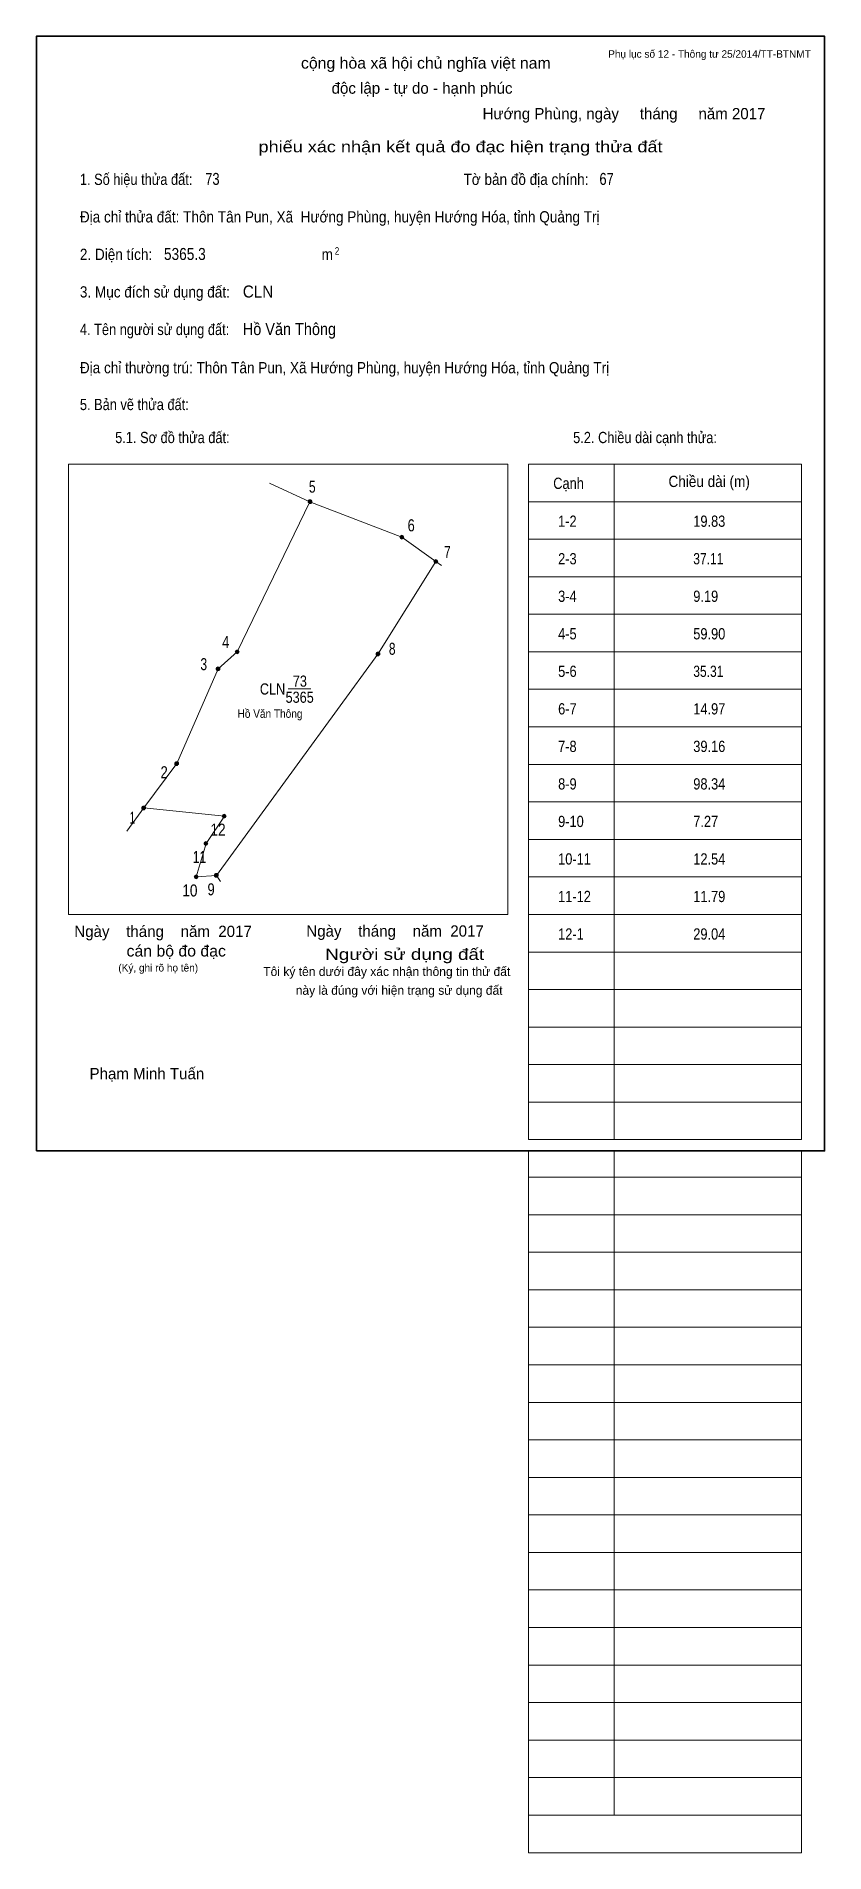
# Model space of a CAD drawing. Header units: centimetres. Extents: x 0 to 21, y -18.7 to 29.7.
import ezdxf
from ezdxf.enums import TextEntityAlignment as Align

# ---------------------------------------------------------------- set-up
doc = ezdxf.new("R2010")
doc.units = ezdxf.units.CM
doc.header["$LTSCALE"] = 0.12
for name, color, linetype in [('2', 7, 'Continuous'), ('3', 7, 'Continuous'), ('30', 7, 'Continuous'), ('34', 7, 'Continuous'), ('4', 7, 'Continuous'), ('5', 7, 'Continuous')]:
    doc.layers.add(name, color=color, linetype=linetype)
for name, color, linetype, lineweight in [('32', 7, 'Continuous', 13), ('6', 7, 'Continuous', 13), ('63', 7, 'Continuous', 13), ('7', 7, 'Continuous', 13)]:
    doc.layers.add(name, color=color, linetype=linetype, lineweight=lineweight)

msp = doc.modelspace()

# ---------------------------------------------------------------- hatches: boundary and pattern name
at = {"layer": '32'}
for points in [[(7.3414, 17.3004, 1), (7.2414, 17.3004, 1)], [(9.7877, 16.355, 1), (9.6877, 16.355, 1)], [(10.6916, 15.7081, 1), (10.5916, 15.7081, 1)], [(5.4008, 13.2974, 1), (5.3008, 13.2974, 1)], [(9.1505, 13.2417, 1), (9.0505, 13.2417, 1)], [(4.8884, 12.8466, 1), (4.7884, 12.8466, 1)], [(3.787, 10.3201, 1), (3.687, 10.3201, 1)], [(2.9084, 9.1377, 1), (2.8084, 9.1377, 1)], [(5.054, 8.9216, 1), (4.954, 8.9216, 1)], [(4.5675, 8.1938, 1), (4.4675, 8.1938, 1)], [(4.3054, 7.3004, 1), (4.2054, 7.3004, 1)], [(4.8438, 7.3434, 1), (4.7438, 7.3434, 1)]]:
    msp.add_hatch(color=256, dxfattribs=at).paths.add_polyline_path(points)

# ---------------------------------------------------------------- linework, layer by layer
for centre in [(7.2914, 17.3004), (9.7377, 16.355), (10.6416, 15.7081), (5.3508, 13.2974), (9.1005, 13.2417), (4.8384, 12.8466), (3.737, 10.3201), (2.8584, 9.1377), (5.004, 8.9216), (4.5175, 8.1938), (4.2554, 7.3004), (4.7938, 7.3434)]:
    msp.add_circle(centre, 0.05, dxfattribs=at)
at = {"layer": '6'}
for p, q in [((7.29, 17.3), (6.21, 17.79)), ((10.64, 15.71), (10.79, 15.6)), ((2.86, 9.14), (2.41, 8.52)), ((4.8, 7.34), (4.91, 7.18))]:
    msp.add_line(p, q, dxfattribs=at)
for points in [[(2.86, 9.14), (3.74, 10.32), (4.84, 12.85), (5.35, 13.3), (7.29, 17.3)], [(7.29, 17.3), (9.74, 16.35), (10.64, 15.71)], [(10.64, 15.71), (9.1, 13.24), (4.8, 7.34)], [(4.8, 7.34), (4.26, 7.3), (4.52, 8.19), (5.01, 8.92), (2.86, 9.14)]]:
    msp.add_lwpolyline(points, dxfattribs=at)
at = {"layer": '63'}
for p, q in [((0.86, 18.3), (12.56, 18.3)), ((0.86, 6.3), (0.86, 18.3)), ((12.56, 6.3), (12.56, 18.3)), ((13.11, 18.3), (20.38, 18.3)), ((13.11, 0.3), (13.11, 18.3)), ((15.39, 0.3), (15.39, 18.3)), ((20.38, 0.3), (20.38, 18.3)), ((13.11, 17.3), (20.38, 17.3)), ((13.11, 16.3), (20.38, 16.3)), ((13.11, 15.3), (20.38, 15.3)), ((13.11, 14.3), (20.38, 14.3)), ((13.11, 13.3), (20.38, 13.3)), ((13.11, 12.3), (20.38, 12.3)), ((13.11, 11.3), (20.38, 11.3)), ((13.11, 10.3), (20.38, 10.3)), ((13.11, 9.3), (20.38, 9.3)), ((13.11, 8.3), (20.38, 8.3)), ((13.11, 7.3), (20.38, 7.3)), ((0.86, 6.3), (12.56, 6.3)), ((13.11, 6.3), (20.38, 6.3)), ((13.11, 5.3), (20.38, 5.3)), ((13.11, 4.3), (20.38, 4.3)), ((13.11, 3.3), (20.38, 3.3)), ((13.11, 2.3), (20.38, 2.3)), ((13.11, 1.3), (20.38, 1.3)), ((13.11, 0.3), (20.38, 0.3)), ((13.11, -18.7), (13.11, 0)), ((15.39, -17.7), (15.39, 0)), ((20.38, -18.7), (20.38, 0)), ((13.11, -0.7), (20.38, -0.7)), ((13.11, -0.7), (20.38, -0.7)), ((13.11, -1.7), (20.38, -1.7)), ((13.11, -2.7), (20.38, -2.7)), ((13.11, -3.7), (20.38, -3.7)), ((13.11, -4.7), (20.38, -4.7)), ((13.11, -5.7), (20.38, -5.7)), ((13.11, -6.7), (20.38, -6.7)), ((13.11, -7.7), (20.38, -7.7)), ((13.11, -8.7), (20.38, -8.7)), ((13.11, -9.7), (20.38, -9.7)), ((13.11, -10.7), (20.38, -10.7)), ((13.11, -11.7), (20.38, -11.7)), ((13.11, -12.7), (20.38, -12.7)), ((13.11, -13.7), (20.38, -13.7)), ((13.11, -14.7), (20.38, -14.7)), ((13.11, -15.7), (20.38, -15.7)), ((13.11, -16.7), (20.38, -16.7)), ((13.11, -17.7), (20.38, -17.7)), ((13.11, -18.7), (20.38, -18.7))]:
    msp.add_line(p, q, dxfattribs=at)
at = {"layer": '63', "lineweight": 35}
msp.add_lwpolyline([(0, 0), (0, 29.7), (21, 29.7), (21, 0)], close=True, dxfattribs=at)
at = {"layer": '7'}
msp.add_line((6.71, 12.31), (7.31, 12.31), dxfattribs=at)

# ---------------------------------------------------------------- texts
at = {"layer": '2', "width": 0.9}
msp.add_text('Hồ Văn Thông', height=0.2228, dxfattribs=at).set_placement((6.225, 11.54), align=Align.CENTER)
at = {"layer": '3', "width": 0.85}
msp.add_text('CLN', height=0.2971, dxfattribs=at).set_placement((6.63, 12.16), align=Align.RIGHT)
at = {"layer": '30'}
for s, width, p in [('1-2', 0.85, (13.9, 16.63)), ('19.83', 0.85, (17.5, 16.63)), ('2-3', 0.85, (13.9, 15.63)), ('37.11', 0.8, (17.5, 15.63)), ('3-4', 0.85, (13.9, 14.63)), ('9.19', 0.85, (17.5, 14.63)), ('4-5', 0.85, (13.9, 13.63)), ('59.90', 0.85, (17.5, 13.63)), ('5-6', 0.85, (13.9, 12.63)), ('35.31', 0.8, (17.5, 12.63)), ('6-7', 0.85, (13.9, 11.63)), ('14.97', 0.85, (17.5, 11.63)), ('7-8', 0.85, (13.9, 10.63)), ('39.16', 0.85, (17.5, 10.63)), ('8-9', 0.85, (13.9, 9.63)), ('98.34', 0.85, (17.5, 9.63)), ('9-10', 0.85, (13.9, 8.63)), ('7.27', 0.85, (17.5, 8.63)), ('10-11', 0.85, (13.9, 7.63)), ('12.54', 0.85, (17.5, 7.63)), ('11-12', 0.85, (13.9, 6.63)), ('11.79', 0.85, (17.5, 6.63)), ('12-1', 0.85, (13.9, 5.63)), ('29.04', 0.85, (17.5, 5.63))]:
    msp.add_text(s, height=0.3, dxfattribs=dict(at, width=width)).set_placement(p)
at = {"layer": '32'}
for s, width, p in [('5', 0.75, (7.35, 17.54)), ('6', 0.8, (9.985, 16.51)), ('7', 0.75, (10.95, 15.8)), ('4', 0.8, (5.045, 13.4)), ('3', 0.75, (4.46, 12.81)), ('8', 0.75, (9.48, 13.22)), ('2', 0.8, (3.405, 9.93)), ('1', 0.65, (2.56, 8.72)), ('12', 0.85, (4.84, 8.4)), ('11', 0.75, (4.345, 7.67)), ('10', 0.85, (4.09, 6.78)), ('9', 0.8, (4.655, 6.81))]:
    msp.add_text(s, height=0.32, dxfattribs=dict(at, width=width)).set_placement(p, align=Align.CENTER)
at = {"layer": '34'}
for s, width, p in [('73', 0.8, (4.5, 25.74)), ('67', 0.8, (15, 25.74)), ('5365.3', 0.85, (3.4, 23.74)), ('CLN', 0.95, (5.5, 22.74)), ('Hồ Văn Thông', 0.9, (5.5, 21.74))]:
    msp.add_text(s, height=0.32, dxfattribs=dict(at, width=width)).set_placement(p)
at = {"layer": '4', "width": 0.85}
msp.add_text('73', height=0.2971, dxfattribs=at).set_placement((7.02, 12.37), align=Align.CENTER)
at = {"layer": '5', "width": 0.85}
msp.add_text('5365', height=0.2971, dxfattribs=at).set_placement((7.015, 11.94), align=Align.CENTER)
at = {"layer": '63', "width": 1.05}
msp.add_text('cộng hòa xã hội chủ nghĩa việt nam', height=0.3, dxfattribs=at).set_placement((10.375, 28.84), align=Align.CENTER)
at = {"layer": '63'}
for s, height, p in [('Phụ lục số 12 - Thông tư 25/2014/TT-BTNMT', 0.2, (20.63, 29.13)), ('Ngày    tháng    năm  2017', 0.3, (5.74, 5.7)), ('Ngày    tháng    năm  2017', 0.3, (11.92, 5.71)), ('(Ký, ghi rõ họ tên)', 0.2, (4.31, 4.78))]:
    msp.add_text(s, height=height, dxfattribs=at).set_placement(p, align=Align.RIGHT)
for s, height, p in [('độc lập - tự do - hạnh phúc', 0.3, (10.275, 28.17)), ('Hướng Phùng, ngày     tháng     năm 2017', 0.3, (15.655, 27.49)), ('Tôi ký tên dưới đây xác nhận thông tin thử đất', 0.24, (9.335, 4.66)), ('này là đúng với hiện trạng sử dụng đất', 0.24, (9.665, 4.16)), ('Phạm Minh Tuấn', 0.3, (2.945, 1.91))]:
    msp.add_text(s, height=height, dxfattribs=at).set_placement(p, align=Align.CENTER)
for s, width, p in [('phiếu xác nhận kết quả đo đạc hiện trạng thửa đất', 1.2, (16.68, 26.61)), ('cán bộ đo đạc', 1.05, (5.05, 5.18)), ('Người sử dụng đất', 1.25, (11.93, 5.09))]:
    msp.add_text(s, height=0.3, dxfattribs=dict(at, width=width)).set_placement(p, align=Align.RIGHT)
for s, height, width, p in [('1. Số hiệu thửa đất:', 0.3, 0.85, (1.16, 25.74)), ('Tờ bản đồ địa chính:', 0.3, 0.9, (11.38, 25.74)), ('Địa chỉ thửa đất: Thôn Tân Pun, Xã  Hướng Phùng, huyện Hướng Hóa, tỉnh Quảng Trị', 0.3, 0.9, (1.16, 24.74)), ('2. Diện tích:', 0.3, 0.9, (1.16, 23.74)), ('m', 0.3, 0.9, (7.6, 23.74)), ('2', 0.2, 0.8, (7.95, 23.88)), ('3. Mục đích sử dụng đất:', 0.3, 0.9, (1.16, 22.74)), ('4. Tên người sử dụng đất:', 0.3, 0.85, (1.16, 21.74)), ('Địa chỉ thường trú: Thôn Tân Pun, Xã Hướng Phùng, huyện Hướng Hóa, tỉnh Quảng Trị', 0.3, 0.9, (1.16, 20.72)), ('5. Bản vẽ thửa đất:', 0.3, 0.85, (1.16, 19.74)), ('5.1. Sơ đồ thửa đất:', 0.3, 0.85, (2.1, 18.86)), ('5.2. Chiều dài cạnh thửa:', 0.3, 0.85, (14.3, 18.86)), ('Cạnh', 0.3, 0.85, (13.77, 17.64)), ('Chiều dài (m)', 0.3, 0.9, (16.84, 17.69))]:
    msp.add_text(s, height=height, dxfattribs=dict(at, width=width)).set_placement(p)

doc.saveas('drawing.dxf')
